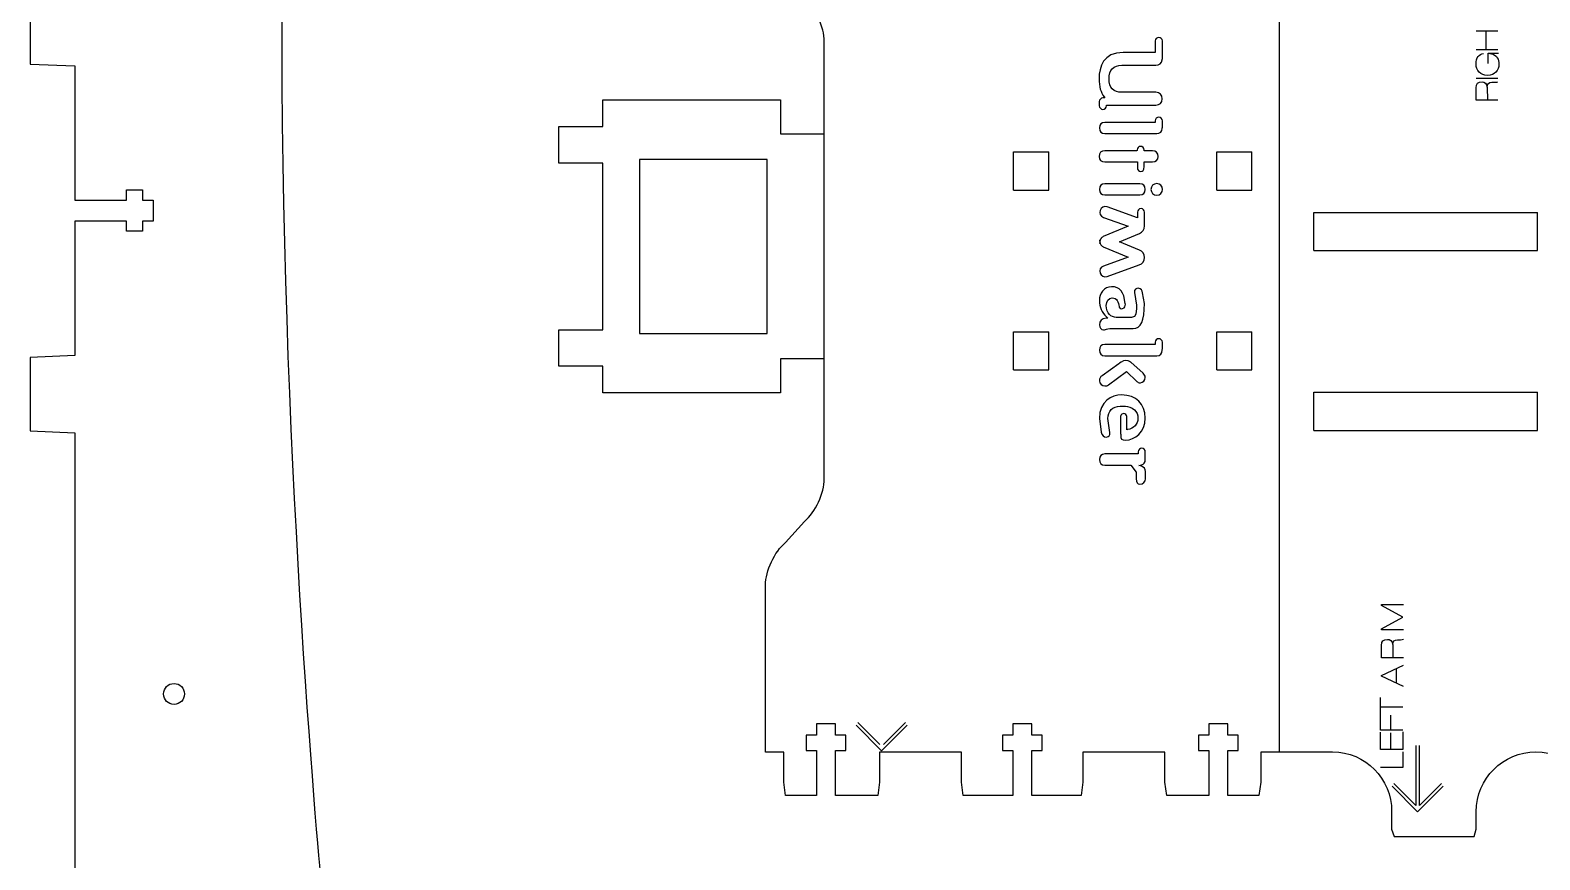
# Model space of a CAD drawing. Header units: millimetres. Extents: x -1166 to -93, y -857 to -63.
# Drawn here: x -805.1 to -599.3, y -743.6 to -630.6 of the extents above; entities that cross this region are included whole.
import ezdxf

# ---------------------------------------------------------------- set-up
doc = ezdxf.new("R2010")
doc.units = ezdxf.units.MM
doc.layers.add('CUTS', color=1, linetype='Continuous', true_color=0xff0000)
doc.layers.add('TEXT', color=5, linetype='Continuous', true_color=0x0000ff)

msp = doc.modelspace()

# ---------------------------------------------------------------- linework, layer by layer
at = {"layer": 'CUTS', "color": 1, "lineweight": 25, "true_color": 0xff0000}
for p, q in [((-671.05, -652.37), (-671.05, -647.17)), ((-671.05, -647.17), (-666.26, -647.17)), ((-666.26, -652.37), (-666.26, -647.17)), ((-643.36, -652.37), (-643.36, -647.17)), ((-643.36, -647.17), (-638.57, -647.17)), ((-638.57, -652.37), (-638.57, -647.17)), ((-671.05, -652.37), (-666.26, -652.37)), ((-643.36, -652.37), (-638.57, -652.37)), ((-630.14, -660.62), (-630.14, -655.42)), ((-630.14, -655.42), (-599.66, -655.42)), ((-599.66, -660.62), (-599.66, -655.42)), ((-630.14, -660.62), (-599.66, -660.62)), ((-671.05, -676.88), (-671.05, -671.68)), ((-671.05, -671.68), (-666.26, -671.68)), ((-666.26, -676.88), (-666.26, -671.68)), ((-643.36, -676.88), (-643.36, -671.68)), ((-643.36, -671.68), (-638.57, -671.68)), ((-638.57, -676.88), (-638.57, -671.68)), ((-671.05, -676.88), (-666.26, -676.88)), ((-643.36, -676.88), (-638.57, -676.88)), ((-630.14, -685.13), (-630.14, -679.93)), ((-630.14, -679.93), (-599.66, -679.93)), ((-599.66, -685.13), (-599.66, -679.93)), ((-630.14, -685.13), (-599.66, -685.13))]:
    msp.add_line(p, q, dxfattribs=at)
for points in [[(-634.86, -603.37), (-634.86, -728.93), (-627.58, -728.93)], [(-805.09, -625.15), (-805.09, -635.2), (-799, -635.45), (-799, -653.74), (-791.98, -653.74), (-791.98, -652.33), (-789.78, -652.33), (-789.78, -653.74), (-788.34, -653.74), (-788.34, -656.6), (-789.78, -656.6), (-789.78, -658), (-791.98, -658), (-791.98, -656.6), (-799, -656.6), (-799, -674.92), (-805.09, -675.17), (-805.09, -685.2), (-799, -685.45), (-799, -756.62)], [(-696.86, -691.72), (-696.86, -632.12)], [(-696.83, -675.39), (-702.83, -675.39), (-702.83, -679.99), (-727.03, -679.99), (-727.03, -676.39), (-733.03, -676.39), (-733.03, -671.4), (-727.03, -671.4), (-727.03, -648.7), (-733.03, -648.7), (-733.03, -643.71), (-727.03, -643.71), (-727.03, -640.1), (-702.83, -640.1), (-702.83, -644.71), (-696.83, -644.71)], [(-722.06, -671.9), (-704.66, -671.9), (-704.66, -648.2), (-722.06, -648.2), (-722.06, -671.9), (-722.06, -671.9)], [(-702.15, -700.4), (-699.56, -697.53)], [(-634.86, -728.98), (-637.38, -728.98), (-637.38, -733.05), (-637.63, -734.88), (-641.86, -734.88), (-641.86, -728.75), (-640.46, -728.75), (-640.46, -726.65), (-641.86, -726.65), (-641.86, -725.12), (-644.46, -725.12), (-644.46, -726.65), (-645.86, -726.65), (-645.86, -728.75), (-644.46, -728.75), (-644.46, -734.88), (-650.18, -734.88), (-650.44, -733.05), (-650.44, -728.98), (-661.61, -728.98), (-661.61, -733.05), (-661.86, -734.88), (-668.58, -734.88), (-668.58, -728.75), (-667.18, -728.75), (-667.18, -726.65), (-668.58, -726.65), (-668.58, -725.12), (-671.18, -725.12), (-671.18, -726.65), (-672.58, -726.65), (-672.58, -728.75), (-671.18, -728.75), (-671.18, -734.88), (-677.91, -734.88), (-678.16, -733.05), (-678.16, -728.98), (-689.33, -728.98), (-689.33, -733.05), (-689.58, -734.88), (-695.31, -734.88), (-695.31, -728.75), (-693.91, -728.75), (-693.91, -726.65), (-695.31, -726.65), (-695.31, -725.12), (-697.91, -725.12), (-697.91, -726.65), (-699.31, -726.65), (-699.31, -728.75), (-697.91, -728.75), (-697.91, -734.88), (-702.13, -734.88), (-702.38, -733.05), (-702.38, -728.98), (-704.86, -728.98), (-704.86, -706.21)], [(-619.53, -737.08), (-619.53, -739.46), (-619.18, -740.48), (-608.26, -740.48), (-608.01, -739.46), (-608.01, -737.08)]]:
    msp.add_lwpolyline(points, dxfattribs=at)
for points in [[(-770.74, -632.47), (-770.74, -607.92), (-769.01, -562.73), (-769.01, -562.73)], [(-696.86, -632.12), (-696.86, -630.18), (-698.07, -627.56), (-699.56, -626.31)], [(-765.39, -746.92), (-765.39, -746.92), (-770.74, -691.05), (-770.74, -632.47)], [(-699.56, -697.53), (-698.07, -696.28), (-696.86, -693.67), (-696.86, -691.72)], [(-704.86, -706.21), (-704.86, -704.26), (-703.64, -701.65), (-702.15, -700.4)], [(-786.91, -721.04), (-786.91, -720.25), (-786.27, -719.61), (-785.48, -719.61)], [(-785.48, -719.61), (-784.7, -719.61), (-784.06, -720.25), (-784.06, -721.04)], [(-785.48, -722.46), (-786.27, -722.46), (-786.91, -721.82), (-786.91, -721.04)], [(-784.06, -721.04), (-784.06, -721.82), (-784.7, -722.46), (-785.48, -722.46)], [(-627.58, -728.93), (-623.08, -728.93), (-619.53, -732.58), (-619.53, -737.08)], [(-608.01, -737.08), (-608.01, -732.58), (-604.36, -728.93), (-599.86, -728.93)], [(-599.86, -728.93), (-595.35, -728.93), (-591.8, -732.58), (-591.8, -737.08)]]:
    msp.add_open_spline(points, degree=3, dxfattribs=at)
at = {"layer": 'TEXT', "color": 5, "lineweight": 25, "true_color": 0x0000ff}
for points in [[(-608.02, -630.7), (-605.04, -630.7)], [(-606.63, -633.26), (-606.63, -630.7)], [(-651.75, -632.06), (-651.75, -633.64), (-656.13, -633.64)], [(-650.78, -634.49), (-650.78, -632.06), (-650.78, -632.06)], [(-605.04, -633.26), (-608.02, -633.26)], [(-656.28, -635.38), (-651.66, -635.38)], [(-606.37, -635.12), (-606.37, -633.71), (-604.97, -633.71)], [(-608.02, -637.14), (-605.04, -637.14)], [(-658.73, -639.68), (-658.62, -639.83), (-658.89, -639.83)], [(-651.66, -639.06), (-656.28, -639.06)], [(-605.04, -640.11), (-608.02, -640.11), (-608.02, -638.46)], [(-606.5, -638.35), (-606.49, -638.35)], [(-606.49, -638.35), (-606.48, -640.11)], [(-659.37, -640.31), (-659.37, -640.89)], [(-658.4, -640.89), (-658.4, -640.8), (-656.26, -640.79)], [(-656.13, -640.8), (-651.66, -640.8)], [(-651.75, -642.93), (-651.75, -643.16), (-658.6, -643.16)], [(-650.78, -643.85), (-650.78, -642.93), (-650.78, -642.93)], [(-658.6, -644.68), (-651.55, -644.68)], [(-654.22, -646.9), (-654.22, -647), (-654.32, -647.03), (-658.63, -647.03)], [(-652.12, -647.03), (-653.26, -647.03), (-653.26, -646.93)], [(-658.63, -648.55), (-654.19, -648.55), (-654.19, -649.16)], [(-653.26, -649.16), (-653.26, -648.55), (-652.12, -648.55)], [(-653.87, -651.52), (-658.6, -651.52)], [(-658.6, -653.04), (-653.87, -653.04)], [(-658.82, -656.1), (-655.45, -657.3), (-655.45, -657.3)], [(-654.17, -655.39), (-654.17, -656.16), (-658.31, -654.68)], [(-653.21, -657.09), (-653.21, -655.39)], [(-655.45, -657.3), (-658.83, -658.72)], [(-653.91, -660.55), (-656.6, -659.41), (-653.91, -658.28)], [(-653.22, -657.27), (-653.22, -657.26), (-653.22, -657.2)], [(-659.27, -659.24), (-659.37, -659.27), (-659.28, -659.28)], [(-659.28, -659.54), (-659.36, -659.61), (-659.27, -659.58)], [(-659.05, -658.86), (-659.08, -658.89)], [(-659.08, -659.93), (-659.05, -659.96)], [(-658.83, -660.11), (-655.45, -661.53), (-658.82, -662.73)], [(-658.31, -664.14), (-653.93, -662.58)], [(-654.58, -666.33), (-654.32, -668.05), (-654.32, -668.55)], [(-653.22, -667.84), (-653.47, -666.36)], [(-658.22, -669.82), (-658.45, -669.83)], [(-658.39, -669.67), (-658.22, -669.82), (-658.22, -669.82)], [(-654.98, -669.73), (-657.08, -669.73)], [(-657.64, -671.25), (-654.77, -671.25)], [(-651.75, -673.12), (-651.75, -673.42), (-658.6, -673.42)], [(-650.79, -674.18), (-650.79, -674.13)], [(-650.78, -674.03), (-650.78, -673.12), (-650.78, -673.12)], [(-656.7, -676.04), (-659, -677.67)], [(-658.6, -674.95), (-651.55, -674.95)], [(-653.4, -677.34), (-655.06, -675.85)], [(-658.12, -678.92), (-655.67, -677.09), (-654.25, -678.44)], [(-659.36, -683.5), (-659.1, -685.38)], [(-657.92, -685.4), (-658.21, -683.5)], [(-656.46, -683.14), (-656.47, -683.18)], [(-656.47, -683.25), (-656.47, -685.55)], [(-655.51, -685.01), (-655.62, -685.03), (-655.62, -683.25)], [(-656.46, -685.65), (-656.46, -685.79)], [(-654.06, -688.03), (-654.06, -688.34), (-658.6, -688.34)], [(-653.11, -689.1), (-653.11, -689.05)], [(-653.1, -688.95), (-653.1, -688.03), (-653.1, -688.03)], [(-658.6, -689.86), (-655.09, -689.86), (-654.36, -690.83), (-654.36, -691.71)], [(-653.62, -690.01), (-653.97, -689.91), (-653.62, -689.83)], [(-653.08, -691.71), (-653.08, -690.73)], [(-617.91, -712.3), (-620.93, -712.3), (-620.93, -712.16), (-617.99, -710.57), (-617.99, -710.57), (-620.93, -708.99), (-620.93, -708.85), (-617.91, -708.85)], [(-617.91, -716.1), (-620.93, -716.1), (-620.93, -714.43)], [(-619.39, -714.32), (-619.38, -714.32), (-619.37, -716.1)], [(-617.91, -720), (-620.93, -718.62), (-620.93, -718.51), (-617.91, -717.12)], [(-618.91, -717.58), (-618.91, -719.55)], [(-621.04, -724.14), (-621.04, -721.51)], [(-617.99, -722.82), (-621.04, -722.82)], [(-617.99, -725.95), (-621.04, -725.95), (-621.04, -723.81)], [(-619.62, -725.95), (-619.62, -723.93)], [(-685.56, -725.29), (-689.04, -728.77), (-692.52, -725.29)], [(-689.29, -727.91), (-692.29, -724.91)], [(-685.8, -724.92), (-688.79, -727.91)], [(-617.99, -726.21), (-617.99, -728.61), (-621.04, -728.61), (-621.04, -726.24)], [(-619.62, -728.61), (-619.62, -726.34)], [(-616.24, -728.05), (-616.24, -736.23), (-619.25, -733.23)], [(-612.75, -733.24), (-615.74, -736.23), (-615.74, -728.05)], [(-617.99, -728.91), (-617.99, -731.04), (-621.04, -731.04)], [(-612.52, -733.61), (-615.99, -737.09), (-619.47, -733.61)]]:
    msp.add_lwpolyline(points, dxfattribs=at)
for points in [[(-651.27, -631.58), (-651.53, -631.58), (-651.75, -631.8), (-651.75, -632.06)], [(-650.78, -632.06), (-650.78, -631.8), (-651, -631.58), (-651.27, -631.58)], [(-656.13, -633.64), (-658.84, -633.64), (-659.4, -635.59), (-659.4, -637.22)], [(-658.05, -637.22), (-658.05, -636.01), (-657.44, -635.38), (-656.28, -635.38)], [(-651.66, -635.38), (-651.18, -635.38), (-650.85, -635.09), (-650.8, -634.63)], [(-650.8, -634.63), (-650.79, -634.56), (-650.78, -634.53), (-650.78, -634.49)], [(-608.02, -635.23), (-608.02, -634.29), (-607.61, -633.87), (-607.03, -633.76)], [(-606.46, -636.77), (-607.45, -636.77), (-608.02, -636.08), (-608.02, -635.23)], [(-604.9, -635.23), (-604.9, -636.08), (-605.48, -636.77), (-606.46, -636.77)], [(-606.37, -633.71), (-606.02, -633.76), (-605.87, -633.82), (-605.87, -633.82)], [(-605.87, -633.82), (-605.18, -634.02), (-604.9, -634.6), (-604.9, -635.23)], [(-659.4, -637.22), (-659.4, -638.25), (-659.18, -639.08), (-658.73, -639.68)], [(-656.28, -639.06), (-657.44, -639.06), (-658.05, -638.43), (-658.05, -637.22)], [(-608.02, -638.46), (-608.02, -637.86), (-607.74, -637.64), (-607.21, -637.64)], [(-607.21, -637.64), (-606.92, -637.64), (-606.53, -637.83), (-606.5, -638.35)], [(-606.49, -638.35), (-606.48, -637.89), (-606.27, -637.69), (-605.86, -637.69)], [(-605.86, -637.69), (-605.75, -637.69), (-605.16, -637.68), (-605.04, -637.63)], [(-658.89, -639.83), (-659.15, -639.83), (-659.37, -640.05), (-659.37, -640.31)], [(-650.79, -639.93), (-650.79, -639.4), (-651.13, -639.06), (-651.66, -639.06)], [(-659.37, -640.89), (-659.37, -641.16), (-659.15, -641.38), (-658.89, -641.38)], [(-658.89, -641.38), (-658.62, -641.38), (-658.4, -641.16), (-658.4, -640.89)], [(-656.26, -640.79), (-656.22, -640.8), (-656.18, -640.8), (-656.13, -640.8)], [(-651.66, -640.8), (-651.13, -640.8), (-650.79, -640.46), (-650.79, -639.93)], [(-658.6, -643.16), (-659.09, -643.16), (-659.36, -643.43), (-659.36, -643.92)], [(-659.36, -643.92), (-659.36, -644.41), (-659.09, -644.68), (-658.6, -644.68)], [(-651.27, -642.45), (-651.53, -642.45), (-651.75, -642.67), (-651.75, -642.93)], [(-651.55, -644.68), (-651.08, -644.68), (-650.82, -644.43), (-650.8, -643.97)], [(-650.78, -642.93), (-650.78, -642.67), (-651, -642.45), (-651.27, -642.45)], [(-650.8, -643.97), (-650.79, -643.92), (-650.78, -643.88), (-650.78, -643.85)], [(-658.63, -647.03), (-659.12, -647.03), (-659.39, -647.3), (-659.39, -647.79)], [(-659.39, -647.79), (-659.39, -648.28), (-659.12, -648.55), (-658.63, -648.55)], [(-653.74, -646.42), (-654.01, -646.42), (-654.22, -646.64), (-654.22, -646.9)], [(-653.26, -646.93), (-653.26, -646.64), (-653.48, -646.42), (-653.74, -646.42)], [(-651.36, -647.79), (-651.36, -647.3), (-651.63, -647.03), (-652.12, -647.03)], [(-652.12, -648.55), (-651.63, -648.55), (-651.36, -648.28), (-651.36, -647.79)], [(-654.19, -649.16), (-654.19, -649.76), (-653.97, -649.84), (-653.72, -649.84)], [(-653.72, -649.84), (-653.48, -649.84), (-653.26, -649.76), (-653.26, -649.16)], [(-658.6, -651.52), (-659.11, -651.52), (-659.36, -651.77), (-659.36, -652.28)], [(-653.11, -652.28), (-653.11, -651.76), (-653.35, -651.52), (-653.87, -651.52)], [(-651.54, -651.49), (-651.98, -651.49), (-652.34, -651.84), (-652.34, -652.28)], [(-650.75, -652.28), (-650.75, -651.84), (-651.1, -651.49), (-651.54, -651.49)], [(-659.36, -652.28), (-659.36, -652.8), (-659.11, -653.04), (-658.6, -653.04)], [(-653.87, -653.04), (-653.35, -653.04), (-653.11, -652.8), (-653.11, -652.28)], [(-652.34, -652.28), (-652.34, -652.72), (-651.98, -653.08), (-651.54, -653.08)], [(-651.54, -653.08), (-651.1, -653.08), (-650.75, -652.72), (-650.75, -652.28)], [(-659.27, -655.14), (-659.41, -655.52), (-659.2, -655.96), (-658.82, -656.1)], [(-658.31, -654.68), (-658.7, -654.54), (-659.13, -654.75), (-659.27, -655.14)], [(-653.69, -654.91), (-653.96, -654.91), (-654.17, -655.12), (-654.17, -655.39)], [(-653.21, -655.39), (-653.21, -655.12), (-653.43, -654.91), (-653.69, -654.91)], [(-653.91, -658.28), (-653.5, -658.12), (-653.23, -657.72), (-653.22, -657.27)], [(-653.22, -657.2), (-653.21, -657.16), (-653.21, -657.12), (-653.21, -657.09)], [(-659.28, -659.28), (-659.29, -659.37), (-659.29, -659.46), (-659.28, -659.54)], [(-659.22, -659.11), (-659.25, -659.18), (-659.26, -659.21), (-659.27, -659.24)], [(-659.27, -659.58), (-659.26, -659.62), (-659.25, -659.65), (-659.24, -659.68)], [(-659.24, -659.68), (-659.21, -659.76), (-659.19, -659.79), (-659.16, -659.83)], [(-659.14, -658.97), (-659.19, -659.03), (-659.21, -659.07), (-659.22, -659.11)], [(-659.16, -659.83), (-659.12, -659.88), (-659.1, -659.91), (-659.08, -659.93)], [(-659.08, -658.89), (-659.1, -658.92), (-659.12, -658.94), (-659.14, -658.97)], [(-658.94, -658.78), (-659, -658.82), (-659.02, -658.84), (-659.05, -658.86)], [(-659.05, -659.96), (-659.02, -659.99), (-659, -660.01), (-658.97, -660.03)], [(-658.97, -660.03), (-658.91, -660.07), (-658.87, -660.09), (-658.83, -660.11)], [(-658.83, -658.72), (-658.87, -658.74), (-658.91, -658.76), (-658.94, -658.78)], [(-653.93, -662.58), (-653.51, -662.43), (-653.22, -662.02), (-653.22, -661.56)], [(-653.22, -661.56), (-653.22, -661.11), (-653.5, -660.7), (-653.91, -660.55)], [(-658.82, -662.73), (-659.2, -662.87), (-659.41, -663.3), (-659.27, -663.69)], [(-659.27, -663.69), (-659.13, -664.08), (-658.7, -664.28), (-658.31, -664.14)], [(-657.7, -665.55), (-658.74, -665.55), (-659.36, -666.49), (-659.36, -667.39)], [(-655.83, -667.86), (-656.02, -666.22), (-656.56, -665.55), (-657.7, -665.55)], [(-654.06, -665.76), (-654.29, -665.76), (-654.64, -665.91), (-654.58, -666.33)], [(-653.47, -666.36), (-653.52, -666.09), (-653.67, -665.76), (-654.06, -665.76)], [(-659.36, -667.39), (-659.36, -668.35), (-659.05, -669.07), (-658.39, -669.67)], [(-658.42, -668.12), (-658.42, -667.51), (-658.08, -667.07), (-657.62, -667.07)], [(-657.08, -669.73), (-657.73, -669.73), (-658.42, -669.16), (-658.42, -668.12)], [(-657.62, -667.07), (-656.95, -667.07), (-656.77, -667.67), (-656.68, -668.26)], [(-656.68, -668.26), (-656.68, -668.26), (-656.64, -668.43), (-656.51, -668.51)], [(-656.51, -668.51), (-656.43, -668.56), (-656.32, -668.57), (-656.19, -668.53)], [(-656.19, -668.53), (-655.87, -668.45), (-655.82, -668.13), (-655.82, -667.94)], [(-655.82, -667.94), (-655.82, -667.89), (-655.83, -667.86), (-655.83, -667.86)], [(-654.32, -668.55), (-654.32, -668.93), (-654.32, -669.73), (-654.98, -669.73)], [(-654.77, -671.25), (-653.69, -671.25), (-653.22, -670.23), (-653.22, -667.84)], [(-658.45, -669.83), (-659.05, -669.86), (-659.36, -670.17), (-659.36, -670.75)], [(-659.36, -670.75), (-659.36, -671.08), (-659.15, -671.42), (-658.79, -671.42)], [(-658.79, -671.42), (-658.71, -671.42), (-658.63, -671.4), (-658.52, -671.37)], [(-658.52, -671.37), (-658.35, -671.32), (-658.1, -671.25), (-657.64, -671.25)], [(-651.27, -672.63), (-651.53, -672.63), (-651.75, -672.85), (-651.75, -673.12)], [(-650.78, -673.12), (-650.78, -672.85), (-651, -672.63), (-651.27, -672.63)], [(-658.6, -673.42), (-659.09, -673.42), (-659.36, -673.69), (-659.36, -674.18)], [(-659.36, -674.18), (-659.36, -674.68), (-659.09, -674.95), (-658.6, -674.95)], [(-651.55, -674.95), (-651.06, -674.95), (-650.79, -674.68), (-650.79, -674.18)], [(-650.79, -674.13), (-650.79, -674.1), (-650.78, -674.06), (-650.78, -674.03)], [(-655.74, -675.6), (-656.22, -675.6), (-656.69, -676.03), (-656.7, -676.04)], [(-655.06, -675.85), (-655.07, -675.84), (-655.3, -675.6), (-655.74, -675.6)], [(-659, -677.67), (-659.24, -677.83), (-659.36, -678.06), (-659.36, -678.36)], [(-659.36, -678.36), (-659.36, -678.75), (-659.02, -679.07), (-658.62, -679.07)], [(-658.62, -679.07), (-658.44, -679.07), (-658.27, -679.02), (-658.12, -678.92)], [(-654.25, -678.44), (-654.11, -678.57), (-654.03, -678.64), (-653.78, -678.64)], [(-653.78, -678.64), (-653.4, -678.64), (-653.11, -678.26), (-653.11, -677.93)], [(-653.11, -677.93), (-653.11, -677.67), (-653.27, -677.47), (-653.4, -677.34)], [(-656.34, -680.3), (-657.73, -680.3), (-659.35, -681.14), (-659.36, -683.5)], [(-653.11, -683.44), (-653.11, -681.51), (-654.35, -680.3), (-656.34, -680.3)], [(-658.21, -683.5), (-658.21, -682.5), (-657.54, -681.82), (-656.55, -681.82)], [(-656.55, -681.82), (-656.51, -681.82), (-655.3, -681.68), (-654.59, -682.31)], [(-656.05, -682.83), (-656.24, -682.83), (-656.41, -682.96), (-656.46, -683.14)], [(-655.62, -683.25), (-655.62, -683.02), (-655.81, -682.83), (-656.05, -682.83)], [(-654.59, -682.31), (-654.27, -682.59), (-654.11, -682.99), (-654.11, -683.48)], [(-656.47, -683.18), (-656.47, -683.21), (-656.47, -683.23), (-656.47, -683.25)], [(-655.81, -686.44), (-654.5, -686.44), (-653.11, -685.39), (-653.11, -683.44)], [(-654.11, -683.48), (-654.11, -684.26), (-654.69, -684.89), (-655.51, -685.01)], [(-659.1, -685.38), (-659.03, -685.73), (-658.78, -686.07), (-658.37, -686.03)], [(-658.37, -686.03), (-658.12, -686), (-657.85, -685.81), (-657.92, -685.4)], [(-656.47, -685.55), (-656.47, -685.58), (-656.47, -685.61), (-656.46, -685.65)], [(-656.46, -685.79), (-656.46, -686.32), (-656.34, -686.44), (-655.81, -686.44)], [(-658.6, -688.34), (-659.09, -688.34), (-659.36, -688.61), (-659.36, -689.1)], [(-659.36, -689.1), (-659.36, -689.59), (-659.09, -689.86), (-658.6, -689.86)], [(-653.58, -687.55), (-653.84, -687.55), (-654.06, -687.77), (-654.06, -688.03)], [(-653.62, -689.83), (-653.29, -689.75), (-653.11, -689.49), (-653.11, -689.1)], [(-653.1, -688.03), (-653.1, -687.77), (-653.31, -687.55), (-653.58, -687.55)], [(-653.11, -689.05), (-653.1, -689.02), (-653.1, -688.98), (-653.1, -688.95)], [(-653.08, -690.73), (-653.08, -690.4), (-653.3, -690.11), (-653.62, -690.01)], [(-654.36, -691.71), (-654.36, -692.21), (-654.18, -692.46), (-653.83, -692.46)], [(-653.83, -692.46), (-653.42, -692.46), (-653.08, -692.12), (-653.08, -691.71)], [(-620.93, -714.43), (-620.93, -713.83), (-620.64, -713.6), (-620.11, -713.6)], [(-620.11, -713.6), (-619.82, -713.6), (-619.42, -713.79), (-619.39, -714.32)], [(-619.38, -714.32), (-619.37, -713.86), (-619.16, -713.65), (-618.74, -713.65)], [(-618.74, -713.65), (-618.63, -713.65), (-618.03, -713.65), (-617.91, -713.59)]]:
    msp.add_open_spline(points, degree=3, dxfattribs=at)

doc.saveas('drawing.dxf')
